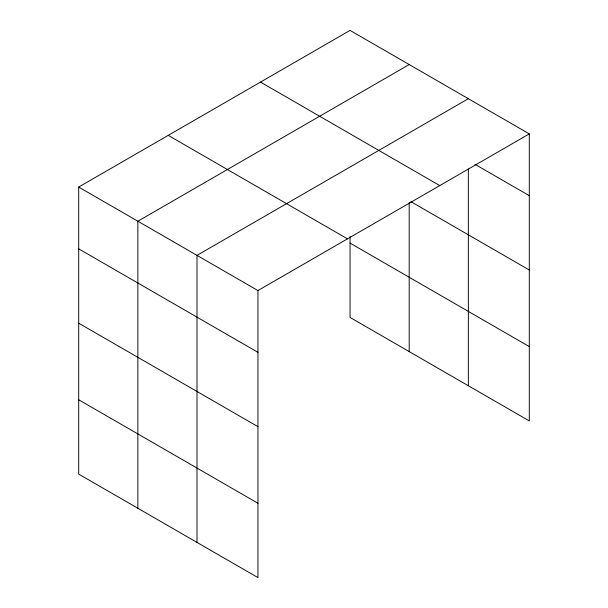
<?xml version="1.0" encoding="UTF-8"?>
<svg xmlns="http://www.w3.org/2000/svg" width="608" height="608" viewBox="0 0 608 608"><rect width="100%" height="100%" fill="white"/><g stroke="black" fill="none" stroke-linecap="round" stroke-linejoin="round"><path stroke-width="0.91" d="M78.698 187.059L257.952 290.556L257.952 577.6L78.698 474.111L78.698 187.059L350.048 30.4L529.302 133.889L529.302 420.941L350.048 317.444L350.048 236.489M409.199 64.554L137.856 221.213L137.856 508.258M468.358 98.701L197.007 255.368L197.007 542.412M257.952 290.556L529.302 133.889M474.856 164.244L529.302 195.677M260.505 82.095L439.759 185.592M410.841 201.62L529.302 270.013M168.241 135.364L347.495 238.853M350.048 243.109L529.302 346.598M78.698 248.847L257.952 352.336M78.698 323.182L257.952 426.672M78.698 399.775L257.952 503.264M468.358 168.956L468.358 385.753M409.199 202.563L409.199 351.599"/></g></svg>
